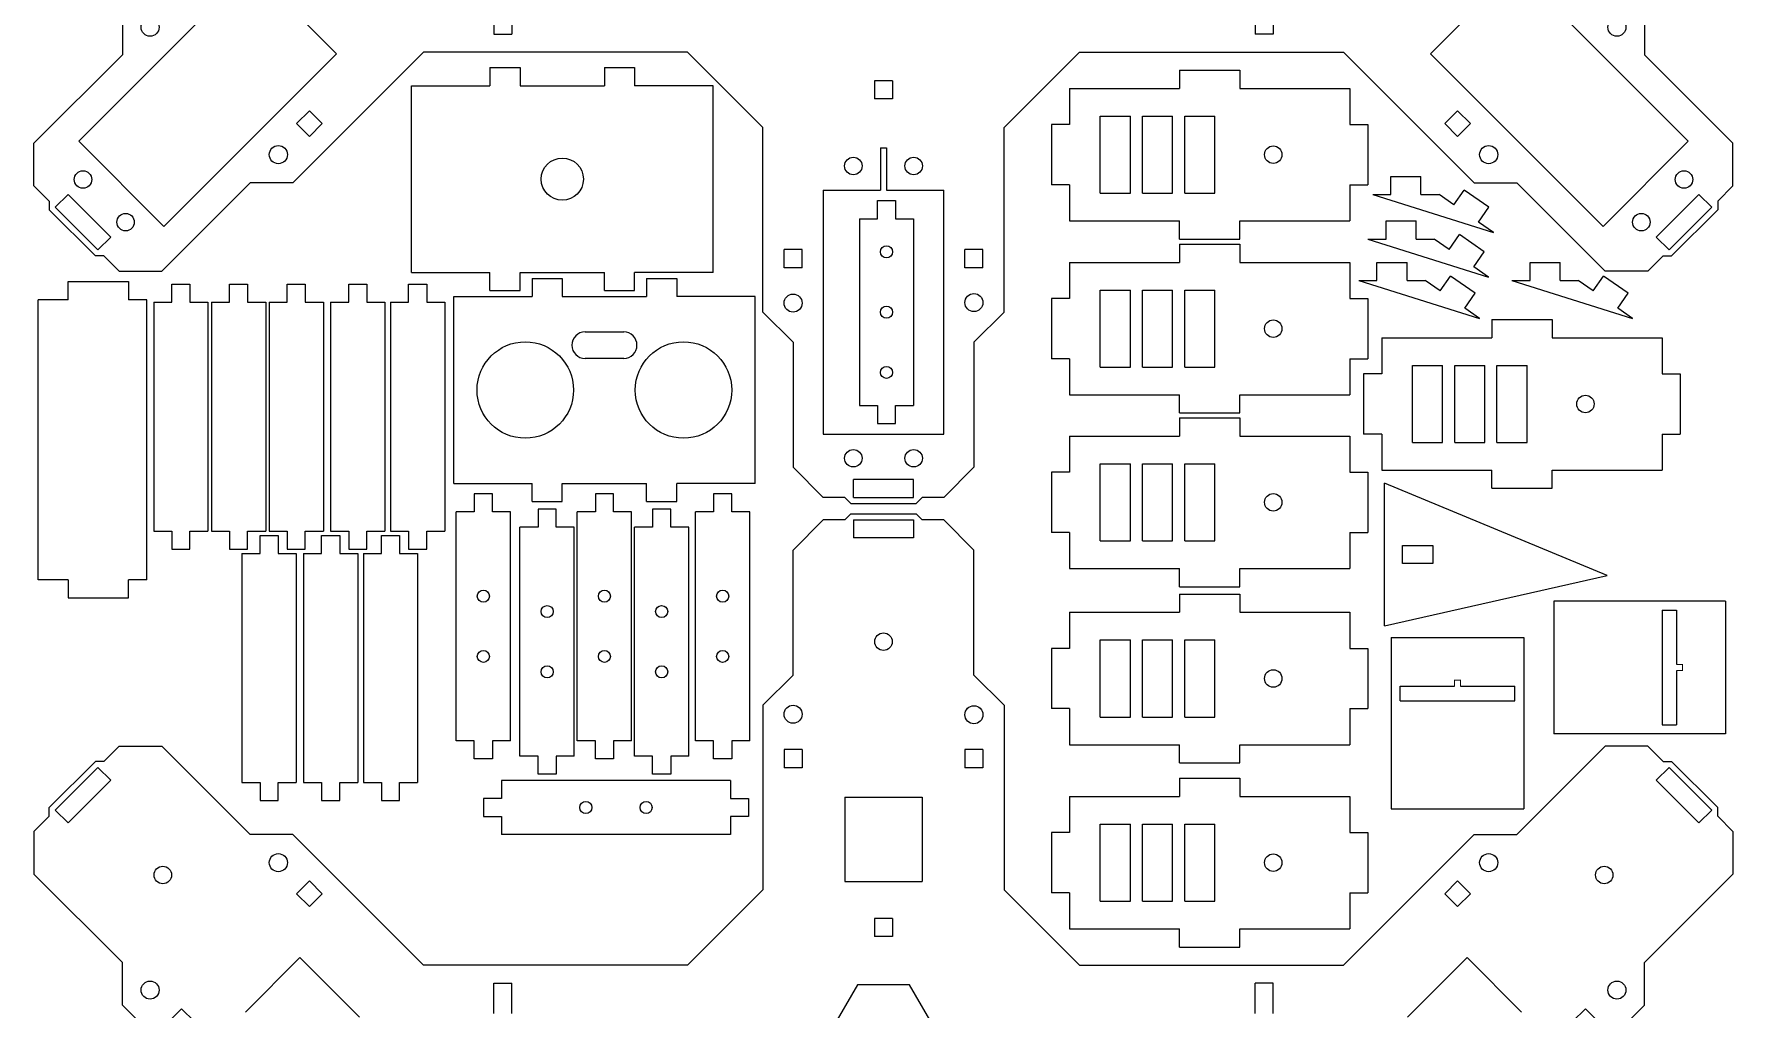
# Model space of a CAD drawing. Header units: millimetres. Extents: x -25 to 568, y -670 to -7.
# Drawn here: x -25 to 256.9, y -337.9 to -176.1 of the extents above; entities that cross this region are included whole.
import ezdxf

# ---------------------------------------------------------------- set-up
doc = ezdxf.new("R2010")
doc.units = ezdxf.units.MM
doc.linetypes.add('K5LT32768', pattern=[0])
doc.layers.add('Системный слой', color=7, linetype='Continuous')

# ---------------------------------------------------------------- blocks, each defined once
blk = doc.blocks.new('U0')
at = {"color": 5, "linetype": 'K5LT32768', "lineweight": 18, "true_color": 0x0000ff}
for p, q in [((-17.54, -193.89), (11.09, -165.26)), ((249.47, -193.89), (220.83, -165.26)), ((51.31, -171.11), (51.31, -176.11)), ((54.31, -171.11), (54.31, -176.11)), ((177.62, -171.11), (177.62, -176.11)), ((180.62, -171.11), (180.62, -176.11)), ((-10.3, -172.5), (-10.3, -179.57)), ((25.24, -179.4), (18.52, -172.68)), ((206.69, -179.4), (213.41, -172.68)), ((242.22, -172.5), (242.22, -179.57)), ((51.31, -176.11), (54.31, -176.11)), ((180.62, -176.11), (177.62, -176.11)), ((-10.3, -179.57), (-24.97, -194.25)), ((25.24, -179.4), (-3.4, -208.04)), ((17.99, -200.79), (39.66, -179.11)), ((83.46, -179.11), (39.66, -179.11)), ((95.96, -191.61), (83.46, -179.11)), ((135.96, -191.61), (148.46, -179.11)), ((148.46, -179.11), (192.26, -179.11)), ((213.94, -200.79), (192.26, -179.11)), ((206.69, -179.4), (235.33, -208.04)), ((242.22, -179.57), (256.89, -194.25)), ((117.46, -183.86), (114.46, -183.86)), ((114.46, -183.86), (114.46, -186.86)), ((117.46, -183.86), (117.46, -186.86)), ((117.46, -186.86), (114.46, -186.86)), ((18.6, -190.97), (20.73, -188.85)), ((20.73, -193.09), (18.6, -190.97)), ((22.85, -190.97), (20.73, -188.85)), ((20.73, -193.09), (22.85, -190.97)), ((95.96, -222.26), (95.96, -191.61)), ((135.96, -222.26), (135.96, -191.61)), ((209.08, -190.97), (211.2, -188.85)), ((211.2, -193.09), (209.08, -190.97)), ((213.32, -190.97), (211.2, -188.85)), ((211.2, -193.09), (213.32, -190.97)), ((-24.97, -201.32), (-24.97, -194.25)), ((-3.4, -208.04), (-17.54, -193.89)), ((235.33, -208.04), (249.47, -193.89)), ((256.89, -201.32), (256.89, -194.25)), ((115.46, -195.01), (116.46, -195.01)), ((115.46, -195.01), (115.46, -202.01)), ((116.46, -195.01), (116.46, -202.01)), ((-22.43, -203.85), (-24.97, -201.32)), ((-21.43, -204.85), (-19.31, -202.73)), ((-12.24, -209.8), (-19.31, -202.73)), ((10.92, -200.79), (-3.75, -215.46)), ((17.99, -200.79), (10.92, -200.79)), ((105.96, -202.01), (105.96, -242.51)), ((105.96, -202.01), (115.46, -202.01)), ((116.46, -202.01), (125.96, -202.01)), ((125.96, -242.51), (125.96, -202.01)), ((213.94, -200.79), (221.01, -200.79)), ((221.01, -200.79), (235.68, -215.46)), ((244.17, -209.8), (251.24, -202.73)), ((253.36, -204.85), (251.24, -202.73)), ((254.36, -203.85), (256.89, -201.32)), ((-22.43, -203.85), (-22.43, -205.27)), ((-22.43, -205.27), (-14.78, -212.92)), ((-21.43, -204.85), (-14.36, -211.92)), ((253.36, -204.85), (246.29, -211.92)), ((254.36, -205.27), (246.7, -212.92)), ((254.36, -203.85), (254.36, -205.27)), ((-14.36, -211.92), (-12.24, -209.8)), ((246.29, -211.92), (244.17, -209.8)), ((-13.36, -212.92), (-14.78, -212.92)), ((-10.83, -215.46), (-13.36, -212.92)), ((99.46, -214.89), (99.46, -211.89)), ((102.46, -211.89), (99.46, -211.89)), ((102.46, -214.89), (102.46, -211.89)), ((129.46, -214.89), (129.46, -211.89)), ((132.46, -211.89), (129.46, -211.89)), ((132.46, -214.89), (132.46, -211.89)), ((242.75, -215.46), (245.29, -212.92)), ((245.29, -212.92), (246.7, -212.92)), ((-10.83, -215.46), (-3.75, -215.46)), ((102.46, -214.89), (99.46, -214.89)), ((132.46, -214.89), (129.46, -214.89)), ((242.75, -215.46), (235.68, -215.46)), ((95.96, -222.26), (100.96, -227.26)), ((135.96, -222.26), (130.96, -227.26)), ((100.96, -227.26), (100.96, -248.01)), ((130.96, -227.26), (130.96, -248.01)), ((105.96, -242.51), (125.96, -242.51)), ((105.96, -253.01), (100.96, -248.01)), ((125.96, -253.01), (130.96, -248.01)), ((110.96, -253.01), (110.96, -250.01)), ((120.96, -250.01), (110.96, -250.01)), ((120.96, -253.01), (120.96, -250.01)), ((109.55, -253.01), (105.96, -253.01)), ((109.55, -253.01), (110.55, -254.01)), ((110.96, -253.01), (120.96, -253.01)), ((122.38, -253.01), (121.38, -254.01)), ((125.96, -253.01), (122.38, -253.01)), ((110.55, -254.01), (121.38, -254.01))]:
    blk.add_line(p, q, dxfattribs=at)
for centre, radius in [((-5.7, -174.98), 1.5), ((237.63, -174.98), 1.5), ((15.57, -196.13), 1.5), ((110.96, -198.01), 1.45), ((120.96, -198.01), 1.45), ((216.36, -196.13), 1.5), ((-16.84, -200.26), 1.45), ((248.76, -200.26), 1.45), ((-9.77, -207.33), 1.45), ((241.69, -207.33), 1.45), ((100.96, -220.76), 1.5), ((130.96, -220.68), 1.5), ((110.96, -246.51), 1.45), ((120.96, -246.51), 1.45)]:
    blk.add_circle(centre, radius, dxfattribs=at)
blk = doc.blocks.new('U35')
at = {"layer": 'Системный слой', "color": 5, "linetype": 'K5LT32768', "lineweight": 18, "true_color": 0x0000ff}
for p, q in [((111.63, -333.91), (107.3, -341.41)), ((120.29, -333.91), (111.63, -333.91)), ((124.62, -341.41), (120.29, -333.91)), ((107.3, -341.41), (111.63, -348.91)), ((120.29, -348.91), (124.62, -341.41)), ((111.63, -348.91), (120.29, -348.91))]:
    blk.add_line(p, q, dxfattribs=at)
blk = doc.blocks.new('U34')
at = {"color": 5, "linetype": 'K5LT32768', "lineweight": 18, "true_color": 0x0000ff}
for p, q in [((109.55, -256.74), (110.55, -255.74)), ((110.55, -255.74), (121.38, -255.74)), ((122.38, -256.74), (121.38, -255.74)), ((105.96, -256.74), (100.96, -261.74)), ((109.55, -256.74), (105.96, -256.74)), ((110.96, -256.74), (110.96, -259.74)), ((110.96, -256.74), (120.96, -256.74)), ((120.96, -256.74), (120.96, -259.74)), ((125.96, -256.74), (122.38, -256.74)), ((125.96, -256.74), (130.96, -261.74)), ((100.96, -282.49), (100.96, -261.74)), ((120.96, -259.74), (110.96, -259.74)), ((130.96, -282.49), (130.96, -261.74)), ((95.96, -287.49), (100.96, -282.49)), ((135.96, -287.49), (130.96, -282.49)), ((95.96, -287.49), (95.96, -318.14)), ((135.96, -287.49), (135.96, -318.14)), ((-10.83, -294.29), (-13.36, -296.83)), ((-10.83, -294.29), (-3.75, -294.29)), ((10.92, -308.97), (-3.75, -294.29)), ((102.46, -294.86), (99.46, -294.86)), ((99.46, -294.86), (99.46, -297.86)), ((102.46, -294.86), (102.46, -297.86)), ((132.46, -294.86), (129.46, -294.86)), ((129.46, -294.86), (129.46, -297.86)), ((132.46, -294.86), (132.46, -297.86)), ((221.01, -308.97), (235.68, -294.29)), ((242.75, -294.29), (235.68, -294.29)), ((242.75, -294.29), (245.29, -296.83)), ((-22.43, -304.49), (-14.78, -296.83)), ((-21.43, -304.9), (-14.36, -297.83)), ((-13.36, -296.83), (-14.78, -296.83)), ((-14.36, -297.83), (-12.24, -299.95)), ((102.46, -297.86), (99.46, -297.86)), ((132.46, -297.86), (129.46, -297.86)), ((246.29, -297.83), (244.17, -299.95)), ((245.29, -296.83), (246.7, -296.83)), ((253.36, -304.9), (246.29, -297.83)), ((254.36, -304.49), (246.7, -296.83)), ((-12.24, -299.95), (-19.31, -307.02)), ((244.17, -299.95), (251.24, -307.02)), ((109.57, -302.74), (109.57, -316.74)), ((109.57, -302.74), (122.36, -302.74)), ((122.36, -302.74), (122.36, -316.74)), ((-22.43, -305.9), (-24.97, -308.44)), ((-22.43, -305.9), (-22.43, -304.49)), ((-21.43, -304.9), (-19.31, -307.02)), ((253.36, -304.9), (251.24, -307.02)), ((254.36, -305.9), (254.36, -304.49)), ((254.36, -305.9), (256.89, -308.44)), ((-24.97, -308.44), (-24.97, -315.51)), ((17.99, -308.97), (10.92, -308.97)), ((17.99, -308.97), (39.66, -330.64)), ((213.94, -308.97), (192.26, -330.64)), ((213.94, -308.97), (221.01, -308.97)), ((256.89, -308.44), (256.89, -315.51)), ((-10.3, -330.18), (-24.97, -315.51)), ((242.22, -330.18), (256.89, -315.51)), ((20.73, -316.66), (18.6, -318.78)), ((20.73, -316.66), (22.85, -318.78)), ((95.96, -318.14), (83.46, -330.64)), ((109.57, -316.74), (122.36, -316.74)), ((135.96, -318.14), (148.46, -330.64)), ((211.2, -316.66), (209.08, -318.78)), ((211.2, -316.66), (213.32, -318.78)), ((18.6, -318.78), (20.73, -320.9)), ((22.85, -318.78), (20.73, -320.9)), ((209.08, -318.78), (211.2, -320.9)), ((213.32, -318.78), (211.2, -320.9)), ((117.46, -322.89), (114.46, -322.89)), ((114.46, -322.89), (114.46, -325.89)), ((117.46, -322.89), (117.46, -325.89)), ((117.46, -325.89), (114.46, -325.89)), ((10.11, -338.41), (19.15, -329.37)), ((19.15, -329.37), (29.05, -339.27)), ((212.77, -329.37), (202.87, -339.27)), ((212.77, -329.37), (221.82, -338.41)), ((-10.3, -337.25), (-10.3, -330.18)), ((83.46, -330.64), (39.66, -330.64)), ((148.46, -330.64), (192.26, -330.64)), ((242.22, -337.25), (242.22, -330.18)), ((51.31, -333.64), (54.31, -333.64)), ((51.31, -338.64), (51.31, -333.64)), ((54.31, -338.64), (54.31, -333.64)), ((177.62, -338.64), (177.62, -333.64)), ((180.62, -333.64), (177.62, -333.64)), ((180.62, -338.64), (180.62, -333.64)), ((-10.3, -337.25), (11.38, -358.92)), ((-0.48, -337.87), (-2.61, -339.99)), ((-0.48, -337.87), (1.64, -339.99)), ((242.22, -337.25), (220.55, -358.92)), ((232.41, -337.87), (230.29, -339.99)), ((232.41, -337.87), (234.53, -339.99))]:
    blk.add_line(p, q, dxfattribs=at)
for centre, radius in [((115.96, -276.95), 1.45), ((100.96, -288.99), 1.5), ((130.96, -289.07), 1.5), ((15.57, -313.62), 1.5), ((216.36, -313.62), 1.5), ((-3.6, -315.66), 1.45), ((235.53, -315.66), 1.45), ((-5.7, -334.77), 1.5), ((237.63, -334.77), 1.5)]:
    blk.add_circle(centre, radius, dxfattribs=at)
at = {"layer": 'Системный слой'}
blk.add_blockref('U35', (0, 0), dxfattribs=at)
blk = doc.blocks.new('U41')
at = {"color": 5, "linetype": 'K5LT32768', "lineweight": 18, "true_color": 0x0000ff}
for p, q in [((50.68, -181.69), (55.68, -181.69)), ((50.68, -181.69), (50.68, -184.69)), ((55.68, -181.69), (55.68, -184.69)), ((69.68, -181.69), (74.68, -181.69)), ((69.68, -181.69), (69.68, -184.69)), ((74.68, -181.69), (74.68, -184.69)), ((37.68, -215.69), (37.68, -184.69)), ((37.68, -184.69), (50.68, -184.69)), ((55.68, -184.69), (69.68, -184.69)), ((87.68, -184.69), (74.68, -184.69)), ((87.68, -215.69), (87.68, -184.69)), ((37.68, -215.69), (50.68, -215.69)), ((50.68, -218.69), (50.68, -215.69)), ((55.68, -218.69), (55.68, -215.69)), ((55.68, -215.69), (69.68, -215.69)), ((69.68, -218.69), (69.68, -215.69)), ((87.68, -215.69), (74.68, -215.69)), ((74.68, -218.69), (74.68, -215.69)), ((50.68, -218.69), (55.68, -218.69)), ((69.68, -218.69), (74.68, -218.69))]:
    blk.add_line(p, q, dxfattribs=at)
blk.add_circle((62.68, -200.19), 3.5, dxfattribs=at)
blk = doc.blocks.new('U42')
at = {"color": 5, "linetype": 'K5LT32768', "lineweight": 18, "true_color": 0x0000ff}
for p, q in [((57.66, -216.69), (62.66, -216.69)), ((57.66, -216.69), (57.66, -219.69)), ((62.66, -216.69), (62.66, -219.69)), ((76.66, -216.69), (81.66, -216.69)), ((76.66, -216.69), (76.66, -219.69)), ((81.66, -216.69), (81.66, -219.69)), ((44.66, -250.69), (44.66, -219.69)), ((44.66, -219.69), (57.66, -219.69)), ((62.66, -219.69), (76.66, -219.69)), ((94.66, -219.69), (81.66, -219.69)), ((94.66, -250.69), (94.66, -219.69)), ((66.46, -225.55), (72.86, -225.55)), ((72.86, -229.95), (66.46, -229.95)), ((44.66, -250.69), (57.66, -250.69)), ((57.66, -253.69), (57.66, -250.69)), ((62.66, -253.69), (62.66, -250.69)), ((62.66, -250.69), (76.66, -250.69)), ((76.66, -253.69), (76.66, -250.69)), ((94.66, -250.69), (81.66, -250.69)), ((81.66, -253.69), (81.66, -250.69)), ((57.66, -253.69), (62.66, -253.69)), ((76.66, -253.69), (81.66, -253.69))]:
    blk.add_line(p, q, dxfattribs=at)
for centre in [(56.54, -235.19), (82.78, -235.19)]:
    blk.add_circle(centre, 8, dxfattribs=at)
for centre, start, end in [((66.46, -227.75), 90, 270), ((72.86, -227.75), 270, 90)]:
    blk.add_arc(centre, 2.2, start, end, dxfattribs=at)
blk = doc.blocks.new('U50')
at = {"color": 5, "linetype": 'K5LT32768', "lineweight": 18, "true_color": 0x0000ff}
for p, q in [((114.96, -206.76), (114.96, -203.76)), ((114.96, -203.76), (117.96, -203.76)), ((117.96, -203.76), (117.96, -206.76)), ((111.96, -206.76), (114.96, -206.76)), ((111.96, -206.76), (111.96, -237.76)), ((117.96, -206.76), (120.96, -206.76)), ((120.96, -206.76), (120.96, -237.76)), ((111.96, -237.76), (114.96, -237.76)), ((114.96, -237.76), (114.96, -240.76)), ((117.96, -240.76), (117.96, -237.76)), ((117.96, -237.76), (120.96, -237.76)), ((114.96, -240.76), (117.96, -240.76))]:
    blk.add_line(p, q, dxfattribs=at)
for centre in [(116.46, -212.26), (116.46, -222.26), (116.46, -232.26)]:
    blk.add_circle(centre, 1, dxfattribs=at)

msp = doc.modelspace()

# ---------------------------------------------------------------- linework, layer by layer
at = {"color": 5, "linetype": 'K5LT32768', "lineweight": 18, "true_color": 0x0000ff}
for p, q in [((165.08, -182.13), (175.08, -182.13)), ((165.08, -182.13), (165.08, -185.13)), ((175.08, -182.13), (175.08, -185.13)), ((146.83, -185.13), (146.83, -191.13)), ((146.83, -185.13), (165.08, -185.13)), ((175.08, -185.13), (193.33, -185.13)), ((193.33, -185.13), (193.33, -191.13)), ((146.83, -191.13), (143.83, -191.13)), ((143.83, -191.13), (143.83, -201.13)), ((151.93, -202.53), (151.93, -189.74)), ((151.93, -189.74), (156.93, -189.74)), ((156.93, -202.53), (156.93, -189.74)), ((158.93, -202.53), (158.93, -189.74)), ((158.93, -189.74), (163.93, -189.74)), ((163.93, -202.53), (163.93, -189.74)), ((165.93, -189.74), (170.93, -189.74)), ((165.93, -202.53), (165.93, -189.74)), ((170.93, -202.53), (170.93, -189.74)), ((193.33, -191.13), (196.33, -191.13)), ((196.33, -191.13), (196.33, -201.13)), ((200.12, -199.73), (205.12, -199.73)), ((200.12, -202.73), (200.12, -199.73)), ((205.12, -202.73), (205.12, -199.73)), ((146.83, -201.13), (143.83, -201.13)), ((146.83, -201.13), (146.83, -207.13)), ((151.93, -202.53), (156.93, -202.53)), ((158.93, -202.53), (163.93, -202.53)), ((165.93, -202.53), (170.93, -202.53)), ((193.33, -201.13), (196.33, -201.13)), ((193.33, -201.13), (193.33, -207.13)), ((197.12, -202.73), (200.12, -202.73)), ((197.12, -202.73), (217.14, -209.04)), ((205.12, -202.73), (208.12, -202.73)), ((210.58, -204.45), (208.12, -202.73)), ((210.58, -204.45), (212.3, -202)), ((216.4, -204.86), (212.3, -202)), ((214.68, -207.32), (216.4, -204.86)), ((146.83, -207.13), (165.08, -207.13)), ((165.08, -210.13), (165.08, -207.13)), ((175.08, -210.13), (175.08, -207.13)), ((175.08, -207.13), (193.33, -207.13)), ((199.33, -207.13), (204.33, -207.13)), ((199.33, -210.13), (199.33, -207.13)), ((204.33, -210.13), (204.33, -207.13)), ((217.14, -209.04), (214.68, -207.32)), ((165.08, -210.13), (175.08, -210.13)), ((165.08, -211), (175.08, -211)), ((165.08, -211), (165.08, -214)), ((175.08, -211), (175.08, -214)), ((196.33, -210.13), (199.33, -210.13)), ((196.33, -210.13), (216.35, -216.44)), ((204.33, -210.13), (207.33, -210.13)), ((209.79, -211.85), (207.33, -210.13)), ((209.79, -211.85), (211.51, -209.4)), ((215.61, -212.26), (211.51, -209.4)), ((146.83, -214), (146.83, -220)), ((146.83, -214), (165.08, -214)), ((175.08, -214), (193.33, -214)), ((193.33, -214), (193.33, -220)), ((197.83, -214), (202.83, -214)), ((197.83, -217), (197.83, -214)), ((202.83, -217), (202.83, -214)), ((213.89, -214.72), (215.61, -212.26)), ((223.22, -214), (228.22, -214)), ((223.22, -217), (223.22, -214)), ((228.22, -217), (228.22, -214)), ((194.83, -217), (197.83, -217)), ((194.83, -217), (214.85, -223.31)), ((202.83, -217), (205.83, -217)), ((208.29, -218.73), (205.83, -217)), ((208.29, -218.73), (210.01, -216.27)), ((214.11, -219.14), (210.01, -216.27)), ((216.35, -216.44), (213.89, -214.72)), ((220.22, -217), (223.22, -217)), ((220.22, -217), (240.24, -223.31)), ((228.22, -217), (231.22, -217)), ((233.68, -218.73), (231.22, -217)), ((233.68, -218.73), (235.4, -216.27)), ((239.5, -219.14), (235.4, -216.27)), ((-19.27, -220.2), (-19.27, -217.2)), ((-19.27, -217.2), (-9.27, -217.2)), ((-9.27, -217.2), (-9.27, -220.2)), ((-2.1, -220.6), (-2.1, -217.6)), ((-2.1, -217.6), (0.9, -217.6)), ((0.9, -217.6), (0.9, -220.6)), ((7.47, -220.6), (7.47, -217.6)), ((7.47, -217.6), (10.47, -217.6)), ((10.47, -217.6), (10.47, -220.6)), ((17.04, -220.6), (17.04, -217.6)), ((17.04, -217.6), (20.04, -217.6)), ((20.04, -217.6), (20.04, -220.6)), ((27.25, -220.6), (27.25, -217.6)), ((27.25, -217.6), (30.25, -217.6)), ((30.25, -217.6), (30.25, -220.6)), ((37.18, -220.6), (37.18, -217.6)), ((37.18, -217.6), (40.18, -217.6)), ((40.18, -217.6), (40.18, -220.6)), ((151.93, -231.4), (151.93, -218.61)), ((151.93, -218.61), (156.93, -218.61)), ((156.93, -231.4), (156.93, -218.61)), ((158.93, -231.4), (158.93, -218.61)), ((158.93, -218.61), (163.93, -218.61)), ((163.93, -231.4), (163.93, -218.61)), ((165.93, -218.61), (170.93, -218.61)), ((165.93, -231.4), (165.93, -218.61)), ((170.93, -231.4), (170.93, -218.61)), ((212.39, -221.59), (214.11, -219.14)), ((237.78, -221.59), (239.5, -219.14)), ((-24.27, -266.7), (-24.27, -220.2)), ((-19.27, -220.2), (-24.27, -220.2)), ((-6.27, -220.2), (-9.27, -220.2)), ((-6.27, -266.7), (-6.27, -220.2)), ((-5.1, -220.6), (-2.1, -220.6)), ((-5.1, -220.6), (-5.1, -258.6)), ((0.9, -220.6), (3.9, -220.6)), ((3.9, -220.6), (3.9, -258.6)), ((4.47, -220.6), (7.47, -220.6)), ((4.47, -220.6), (4.47, -258.6)), ((10.47, -220.6), (13.47, -220.6)), ((13.47, -220.6), (13.47, -258.6)), ((14.04, -220.6), (17.04, -220.6)), ((14.04, -220.6), (14.04, -258.6)), ((20.04, -220.6), (23.04, -220.6)), ((23.04, -220.6), (23.04, -258.6)), ((24.25, -220.6), (27.25, -220.6)), ((24.25, -220.6), (24.25, -258.6)), ((30.25, -220.6), (33.25, -220.6)), ((33.25, -220.6), (33.25, -258.6)), ((34.18, -220.6), (37.18, -220.6)), ((34.18, -220.6), (34.18, -258.6)), ((40.18, -220.6), (43.18, -220.6)), ((43.18, -220.6), (43.18, -258.6)), ((146.83, -220), (143.83, -220)), ((143.83, -220), (143.83, -230)), ((193.33, -220), (196.33, -220)), ((196.33, -220), (196.33, -230)), ((214.85, -223.31), (212.39, -221.59)), ((240.24, -223.31), (237.78, -221.59)), ((216.87, -223.5), (226.87, -223.5)), ((216.87, -223.5), (216.87, -226.5)), ((226.87, -223.5), (226.87, -226.5)), ((198.62, -226.5), (198.62, -232.5)), ((198.62, -226.5), (216.87, -226.5)), ((226.87, -226.5), (245.12, -226.5)), ((245.12, -226.5), (245.12, -232.5)), ((146.83, -230), (143.83, -230)), ((146.83, -230), (146.83, -236)), ((193.33, -230), (196.33, -230)), ((193.33, -230), (193.33, -236)), ((203.72, -243.9), (203.72, -231.11)), ((203.72, -231.11), (208.72, -231.11)), ((208.72, -243.9), (208.72, -231.11)), ((210.72, -243.9), (210.72, -231.11)), ((210.72, -231.11), (215.72, -231.11)), ((215.72, -243.9), (215.72, -231.11)), ((217.72, -231.11), (222.72, -231.11)), ((217.72, -243.9), (217.72, -231.11)), ((222.72, -243.9), (222.72, -231.11)), ((151.93, -231.4), (156.93, -231.4)), ((158.93, -231.4), (163.93, -231.4)), ((165.93, -231.4), (170.93, -231.4)), ((198.62, -232.5), (195.62, -232.5)), ((195.62, -232.5), (195.62, -242.5)), ((245.12, -232.5), (248.12, -232.5)), ((248.12, -232.5), (248.12, -242.5)), ((146.83, -236), (165.08, -236)), ((165.08, -239), (165.08, -236)), ((175.08, -239), (175.08, -236)), ((175.08, -236), (193.33, -236)), ((165.08, -239), (175.08, -239)), ((165.08, -239.82), (175.08, -239.82)), ((165.08, -239.82), (165.08, -242.82)), ((175.08, -239.82), (175.08, -242.82)), ((146.83, -242.82), (146.83, -248.82)), ((146.83, -242.82), (165.08, -242.82)), ((175.08, -242.82), (193.33, -242.82)), ((193.33, -242.82), (193.33, -248.82)), ((198.62, -242.5), (195.62, -242.5)), ((198.62, -242.5), (198.62, -248.5)), ((203.72, -243.9), (208.72, -243.9)), ((210.72, -243.9), (215.72, -243.9)), ((217.72, -243.9), (222.72, -243.9)), ((245.12, -242.5), (248.12, -242.5)), ((245.12, -242.5), (245.12, -248.5)), ((151.93, -260.22), (151.93, -247.42)), ((151.93, -247.42), (156.93, -247.42)), ((156.93, -260.22), (156.93, -247.42)), ((158.93, -260.22), (158.93, -247.42)), ((158.93, -247.42), (163.93, -247.42)), ((163.93, -260.22), (163.93, -247.42)), ((165.93, -247.42), (170.93, -247.42)), ((165.93, -260.22), (165.93, -247.42)), ((170.93, -260.22), (170.93, -247.42)), ((146.83, -248.82), (143.83, -248.82)), ((143.83, -248.82), (143.83, -258.82)), ((193.33, -248.82), (196.33, -248.82)), ((196.33, -248.82), (196.33, -258.82)), ((198.62, -248.5), (216.87, -248.5)), ((236, -265.98), (199.07, -250.62)), ((199.07, -274.32), (199.07, -250.62)), ((216.87, -251.5), (216.87, -248.5)), ((226.87, -251.5), (226.87, -248.5)), ((226.87, -248.5), (245.12, -248.5)), ((51.08, -252.39), (48.08, -252.39)), ((48.08, -252.39), (48.08, -255.39)), ((51.08, -255.39), (51.08, -252.39)), ((71.16, -252.39), (68.16, -252.39)), ((68.16, -252.39), (68.16, -255.39)), ((71.16, -255.39), (71.16, -252.39)), ((90.78, -252.39), (87.78, -252.39)), ((87.78, -252.39), (87.78, -255.39)), ((90.78, -255.39), (90.78, -252.39)), ((216.87, -251.5), (226.87, -251.5)), ((45.08, -293.39), (45.08, -255.39)), ((48.08, -255.39), (45.08, -255.39)), ((54.08, -255.39), (51.08, -255.39)), ((54.08, -293.39), (54.08, -255.39)), ((61.66, -254.95), (58.66, -254.95)), ((58.66, -254.95), (58.66, -257.95)), ((61.66, -257.95), (61.66, -254.95)), ((65.16, -293.39), (65.16, -255.39)), ((68.16, -255.39), (65.16, -255.39)), ((74.16, -255.39), (71.16, -255.39)), ((74.16, -293.39), (74.16, -255.39)), ((80.66, -254.95), (77.66, -254.95)), ((77.66, -254.95), (77.66, -257.95)), ((80.66, -257.95), (80.66, -254.95)), ((84.78, -293.39), (84.78, -255.39)), ((87.78, -255.39), (84.78, -255.39)), ((93.78, -255.39), (90.78, -255.39)), ((93.78, -293.39), (93.78, -255.39)), ((-5.1, -258.6), (-2.1, -258.6)), ((-2.1, -258.6), (-2.1, -261.6)), ((0.9, -261.6), (0.9, -258.6)), ((0.9, -258.6), (3.9, -258.6)), ((4.47, -258.6), (7.47, -258.6)), ((7.47, -258.6), (7.47, -261.6)), ((10.47, -261.6), (10.47, -258.6)), ((10.47, -258.6), (13.47, -258.6)), ((14.04, -258.6), (17.04, -258.6)), ((17.04, -258.6), (17.04, -261.6)), ((20.04, -261.6), (20.04, -258.6)), ((20.04, -258.6), (23.04, -258.6)), ((24.25, -258.6), (27.25, -258.6)), ((27.25, -258.6), (27.25, -261.6)), ((30.25, -261.6), (30.25, -258.6)), ((30.25, -258.6), (33.25, -258.6)), ((34.18, -258.6), (37.18, -258.6)), ((37.18, -258.6), (37.18, -261.6)), ((40.18, -261.6), (40.18, -258.6)), ((40.18, -258.6), (43.18, -258.6)), ((55.66, -295.95), (55.66, -257.95)), ((58.66, -257.95), (55.66, -257.95)), ((64.66, -257.95), (61.66, -257.95)), ((64.66, -295.95), (64.66, -257.95)), ((74.66, -295.95), (74.66, -257.95)), ((77.66, -257.95), (74.66, -257.95)), ((83.66, -257.95), (80.66, -257.95)), ((83.66, -295.95), (83.66, -257.95)), ((146.83, -258.82), (143.83, -258.82)), ((146.83, -258.82), (146.83, -264.82)), ((193.33, -258.82), (196.33, -258.82)), ((193.33, -258.82), (193.33, -264.82)), ((-2.1, -261.6), (0.9, -261.6)), ((7.47, -261.6), (10.47, -261.6)), ((12.54, -262.33), (12.54, -259.33)), ((12.54, -259.33), (15.54, -259.33)), ((15.54, -259.33), (15.54, -262.33)), ((17.04, -261.6), (20.04, -261.6)), ((22.75, -262.33), (22.75, -259.33)), ((22.75, -259.33), (25.75, -259.33)), ((25.75, -259.33), (25.75, -262.33)), ((27.25, -261.6), (30.25, -261.6)), ((32.68, -262.33), (32.68, -259.33)), ((32.68, -259.33), (35.68, -259.33)), ((35.68, -259.33), (35.68, -262.33)), ((37.18, -261.6), (40.18, -261.6)), ((151.93, -260.22), (156.93, -260.22)), ((158.93, -260.22), (163.93, -260.22)), ((165.93, -260.22), (170.93, -260.22)), ((202.07, -260.97), (207.07, -260.97)), ((202.07, -263.97), (202.07, -260.97)), ((207.07, -260.97), (207.07, -263.97)), ((9.54, -262.33), (12.54, -262.33)), ((9.54, -262.33), (9.54, -300.33)), ((15.54, -262.33), (18.54, -262.33)), ((18.54, -262.33), (18.54, -300.33)), ((19.75, -262.33), (22.75, -262.33)), ((19.75, -262.33), (19.75, -300.33)), ((25.75, -262.33), (28.75, -262.33)), ((28.75, -262.33), (28.75, -300.33)), ((29.68, -262.33), (32.68, -262.33)), ((29.68, -262.33), (29.68, -300.33)), ((35.68, -262.33), (38.68, -262.33)), ((38.68, -262.33), (38.68, -300.33)), ((146.83, -264.82), (165.08, -264.82)), ((165.08, -267.82), (165.08, -264.82)), ((175.08, -267.82), (175.08, -264.82)), ((175.08, -264.82), (193.33, -264.82)), ((207.07, -263.97), (202.07, -263.97)), ((-19.27, -266.7), (-24.27, -266.7)), ((-19.27, -266.7), (-19.27, -269.7)), ((-6.27, -266.7), (-9.27, -266.7)), ((-9.27, -269.7), (-9.27, -266.7)), ((199.07, -274.32), (236, -265.98)), ((-19.27, -269.7), (-9.27, -269.7)), ((165.08, -267.82), (175.08, -267.82)), ((165.08, -269.06), (175.08, -269.06)), ((165.08, -269.06), (165.08, -272.06)), ((175.08, -269.06), (175.08, -272.06)), ((255.63, -270.24), (227.16, -270.24)), ((227.16, -270.24), (227.16, -292.24)), ((255.63, -270.24), (255.63, -292.24)), ((146.83, -272.06), (146.83, -278.06)), ((146.83, -272.06), (165.08, -272.06)), ((175.08, -272.06), (193.33, -272.06)), ((193.33, -272.06), (193.33, -278.06)), ((245.13, -271.74), (245.13, -290.74)), ((245.13, -271.74), (247.53, -271.74)), ((247.53, -271.74), (247.53, -280.74)), ((146.83, -278.06), (143.83, -278.06)), ((143.83, -278.06), (143.83, -288.06)), ((151.93, -289.46), (151.93, -276.66)), ((151.93, -276.66), (156.93, -276.66)), ((156.93, -289.46), (156.93, -276.66)), ((158.93, -289.46), (158.93, -276.66)), ((158.93, -276.66), (163.93, -276.66)), ((163.93, -289.46), (163.93, -276.66)), ((165.93, -276.66), (170.93, -276.66)), ((165.93, -289.46), (165.93, -276.66)), ((170.93, -289.46), (170.93, -276.66)), ((193.33, -278.06), (196.33, -278.06)), ((196.33, -278.06), (196.33, -288.06)), ((200.2, -276.24), (222.2, -276.24)), ((200.2, -276.24), (200.2, -304.7)), ((222.2, -276.24), (222.2, -304.7)), ((247.53, -281.74), (247.53, -290.74)), ((201.7, -286.74), (201.7, -284.34)), ((201.7, -284.34), (210.7, -284.34)), ((211.7, -284.34), (220.7, -284.34)), ((220.7, -286.74), (220.7, -284.34)), ((201.7, -286.74), (220.7, -286.74)), ((146.83, -288.06), (143.83, -288.06)), ((146.83, -288.06), (146.83, -294.06)), ((151.93, -289.46), (156.93, -289.46)), ((158.93, -289.46), (163.93, -289.46)), ((165.93, -289.46), (170.93, -289.46)), ((193.33, -288.06), (196.33, -288.06)), ((193.33, -288.06), (193.33, -294.06)), ((255.63, -292.24), (227.16, -292.24)), ((245.13, -290.74), (247.53, -290.74)), ((48.08, -293.39), (45.08, -293.39)), ((48.08, -296.39), (48.08, -293.39)), ((54.08, -293.39), (51.08, -293.39)), ((51.08, -293.39), (51.08, -296.39)), ((58.66, -295.95), (55.66, -295.95)), ((58.66, -298.95), (58.66, -295.95)), ((64.66, -295.95), (61.66, -295.95)), ((61.66, -295.95), (61.66, -298.95)), ((68.16, -293.39), (65.16, -293.39)), ((68.16, -296.39), (68.16, -293.39)), ((74.16, -293.39), (71.16, -293.39)), ((71.16, -293.39), (71.16, -296.39)), ((77.66, -295.95), (74.66, -295.95)), ((77.66, -298.95), (77.66, -295.95)), ((83.66, -295.95), (80.66, -295.95)), ((80.66, -295.95), (80.66, -298.95)), ((87.78, -293.39), (84.78, -293.39)), ((87.78, -296.39), (87.78, -293.39)), ((93.78, -293.39), (90.78, -293.39)), ((90.78, -293.39), (90.78, -296.39)), ((146.83, -294.06), (165.08, -294.06)), ((165.08, -297.06), (165.08, -294.06)), ((175.08, -297.06), (175.08, -294.06)), ((175.08, -294.06), (193.33, -294.06)), ((51.08, -296.39), (48.08, -296.39)), ((71.16, -296.39), (68.16, -296.39)), ((90.78, -296.39), (87.78, -296.39)), ((165.08, -297.06), (175.08, -297.06)), ((9.54, -300.33), (12.54, -300.33)), ((12.54, -300.33), (12.54, -303.33)), ((15.54, -303.33), (15.54, -300.33)), ((15.54, -300.33), (18.54, -300.33)), ((19.75, -300.33), (22.75, -300.33)), ((22.75, -300.33), (22.75, -303.33)), ((25.75, -303.33), (25.75, -300.33)), ((25.75, -300.33), (28.75, -300.33)), ((29.68, -300.33), (32.68, -300.33)), ((32.68, -300.33), (32.68, -303.33)), ((35.68, -303.33), (35.68, -300.33)), ((35.68, -300.33), (38.68, -300.33)), ((90.58, -299.97), (52.58, -299.97)), ((52.58, -299.97), (52.58, -302.97)), ((61.66, -298.95), (58.66, -298.95)), ((80.66, -298.95), (77.66, -298.95)), ((90.58, -299.97), (90.58, -302.97)), ((165.08, -299.62), (175.08, -299.62)), ((165.08, -299.62), (165.08, -302.62)), ((175.08, -299.62), (175.08, -302.62)), ((12.54, -303.33), (15.54, -303.33)), ((22.75, -303.33), (25.75, -303.33)), ((32.68, -303.33), (35.68, -303.33)), ((52.58, -302.97), (49.58, -302.97)), ((49.58, -302.97), (49.58, -305.97)), ((90.58, -302.97), (93.58, -302.97)), ((93.58, -302.97), (93.58, -305.97)), ((146.83, -302.62), (146.83, -308.62)), ((146.83, -302.62), (165.08, -302.62)), ((175.08, -302.62), (193.33, -302.62)), ((193.33, -302.62), (193.33, -308.62)), ((49.58, -305.97), (52.58, -305.97)), ((52.58, -305.97), (52.58, -308.97)), ((93.58, -305.97), (90.58, -305.97)), ((90.58, -305.97), (90.58, -308.97)), ((151.93, -320.02), (151.93, -307.22)), ((151.93, -307.22), (156.93, -307.22)), ((156.93, -320.02), (156.93, -307.22)), ((158.93, -320.02), (158.93, -307.22)), ((158.93, -307.22), (163.93, -307.22)), ((163.93, -320.02), (163.93, -307.22)), ((165.93, -307.22), (170.93, -307.22)), ((165.93, -320.02), (165.93, -307.22)), ((170.93, -320.02), (170.93, -307.22)), ((200.2, -304.7), (222.2, -304.7)), ((90.58, -308.97), (52.58, -308.97)), ((146.83, -308.62), (143.83, -308.62)), ((143.83, -308.62), (143.83, -318.62)), ((193.33, -308.62), (196.33, -308.62)), ((196.33, -308.62), (196.33, -318.62)), ((146.83, -318.62), (143.83, -318.62)), ((146.83, -318.62), (146.83, -324.62)), ((151.93, -320.02), (156.93, -320.02)), ((158.93, -320.02), (163.93, -320.02)), ((165.93, -320.02), (170.93, -320.02)), ((193.33, -318.62), (196.33, -318.62)), ((193.33, -318.62), (193.33, -324.62)), ((146.83, -324.62), (165.08, -324.62)), ((165.08, -327.62), (165.08, -324.62)), ((175.08, -327.62), (175.08, -324.62)), ((175.08, -324.62), (193.33, -324.62)), ((165.08, -327.62), (175.08, -327.62))]:
    msp.add_line(p, q, dxfattribs=at)
at = {"color": 5, "linetype": 'K5LT32768', "true_color": 0x0000ff, "const_width": 0.18}
for points in [[(247.53, -281.74), (248.53, -281.74), (248.53, -280.74), (247.53, -280.74)], [(211.7, -284.34), (211.7, -283.34), (210.7, -283.34), (210.7, -284.34)]]:
    msp.add_lwpolyline(points, dxfattribs=at)
at = {"color": 5, "linetype": 'K5LT32768', "lineweight": 18, "true_color": 0x0000ff}
for centre, radius in [((180.62, -196.13), 1.45), ((180.62, -225), 1.45), ((232.41, -237.5), 1.45), ((180.62, -253.82), 1.45), ((49.58, -269.39), 1), ((69.66, -269.39), 1), ((89.28, -269.39), 1), ((60.16, -271.95), 1), ((79.16, -271.95), 1), ((49.58, -279.39), 1), ((69.66, -279.39), 1), ((89.28, -279.39), 1), ((60.16, -281.95), 1), ((79.16, -281.95), 1), ((180.62, -283.06), 1.45), ((66.58, -304.47), 1), ((76.58, -304.47), 1), ((180.62, -313.62), 1.45)]:
    msp.add_circle(centre, radius, dxfattribs=at)

# ---------------------------------------------------------------- block references
for name in ['U0', 'U41', 'U50', 'U42', 'U34']:
    msp.add_blockref(name, (0, 0))

doc.saveas('drawing.dxf')
